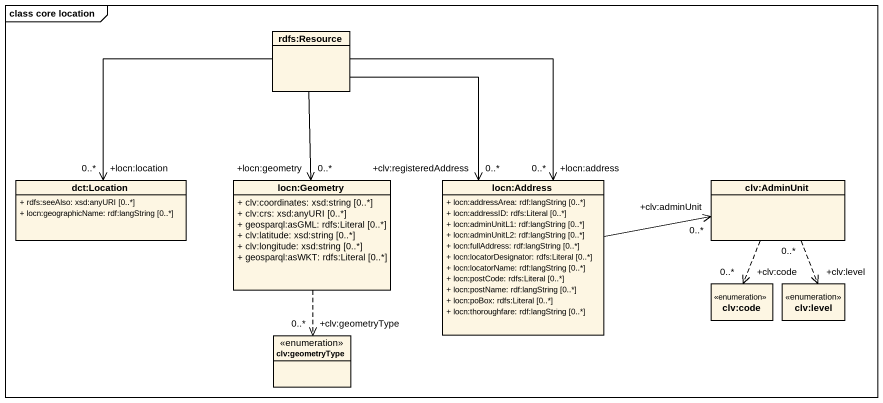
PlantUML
@startuml
mainframe class core location
hide circle
hide empty members
skinparam classAttributeIconSize 0
class "rdfs:Resource" as rdfs_Resource
class "dct:Location" as dct_Location {
  + rdfs:seeAlso: xsd:anyURI [0..*]
  + locn:geographicName: rdf:langString [0..*]
}
class "locn:Geometry" as locn_Geometry {
  + clv:coordinates: xsd:string [0..*]
  + clv:crs: xsd:anyURI [0..*]
  + geosparql:asGML: rdfs:Literal [0..*]
  + clv:latitude: xsd:string [0..*]
  + clv:longitude: xsd:string [0..*]
  + geosparql:asWKT: rdfs:Literal [0..*]
}
class "locn:Address" as locn_Address {
  + locn:addressArea: rdf:langString [0..*]
  + locn:addressID: rdfs:Literal [0..*]
  + locn:adminUnitL1: rdf:langString [0..*]
  + locn:adminUnitL2: rdf:langString [0..*]
  + locn:fullAddress: rdf:langString [0..*]
  + locn:locatorDesignator: rdfs:Literal [0..*]
  + locn:locatorName: rdf:langString [0..*]
  + locn:postCode: rdfs:Literal [0..*]
  + locn:postName: rdf:langString [0..*]
  + locn:poBox: rdfs:Literal [0..*]
  + locn:thoroughfare: rdf:langString [0..*]
}
class "clv:AdminUnit" as clv_AdminUnit
enum "clv:code" as clv_code
enum "clv:level" as clv_level
enum "clv:geometryType" as clv_geometryType
rdfs_Resource --> "+locn:location\n0..*" dct_Location
rdfs_Resource --> "+locn:geometry\n0..*" locn_Geometry
rdfs_Resource --> "+clv:registeredAddress\n0..*" locn_Address
rdfs_Resource --> "+locn:address\n0..*" locn_Address
locn_Geometry ..> "+clv:geometryType\n0..*" clv_geometryType
locn_Address -right-> "+clv:adminUnit\n0..*" clv_AdminUnit
clv_AdminUnit ..> "+clv:code\n0..*" clv_code
clv_AdminUnit ..> "+clv:level\n0..*" clv_level
@enduml
